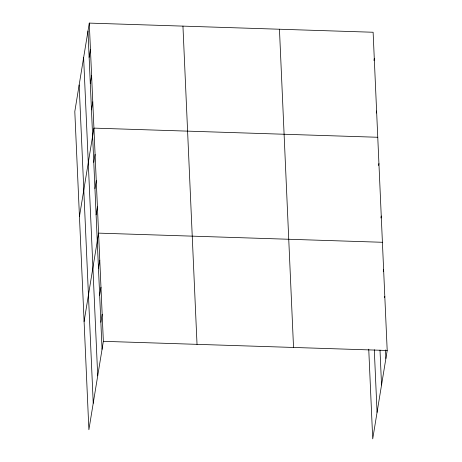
<?xml version="1.0" encoding="UTF-8"?>
<svg xmlns="http://www.w3.org/2000/svg" width="462" height="462" viewBox="0 0 462 462"><rect width="100%" height="100%" fill="white"/><g stroke="black" fill="none" stroke-linecap="round" stroke-linejoin="round"><path stroke-width="0.69" d="M89.281 23.1L74.804 111.521L88.883 429.747L103.361 341.326L89.281 23.1L373.117 32.253L387.196 350.479L372.719 438.9L368.745 349.208M89.137 57.334L90.448 49.353M90.298 83.587L91.609 75.606M91.464 109.84L92.77 101.859M79.452 216.534L93.93 128.113L377.766 137.272M93.786 162.347L95.091 154.366M94.947 188.6L96.252 180.619M96.108 214.853L97.413 206.872M84.096 321.546L98.573 233.125L382.409 242.284M98.464 268.156L99.775 260.175M99.665 295.206L100.97 287.225M100.86 322.257L102.166 314.276M373.954 60.505L374.278 58.507M376.276 113.011L376.599 111.013M378.597 165.517L378.927 163.525M380.919 218.024L381.248 216.031M383.281 271.327L383.604 269.334M384.586 297.713L384.8 296.379M103.361 341.326L387.196 350.479M385.51 349.919L385.891 358.46M380.001 350.127L381.543 385.002M374.289 349.717L377.061 412.352M279.452 29.233L293.532 347.459M182.946 26.12L197.026 344.346M87.976 31.081L102.056 349.307M83.628 57.623L97.707 375.849M79.152 84.973L93.232 403.199"/></g></svg>
